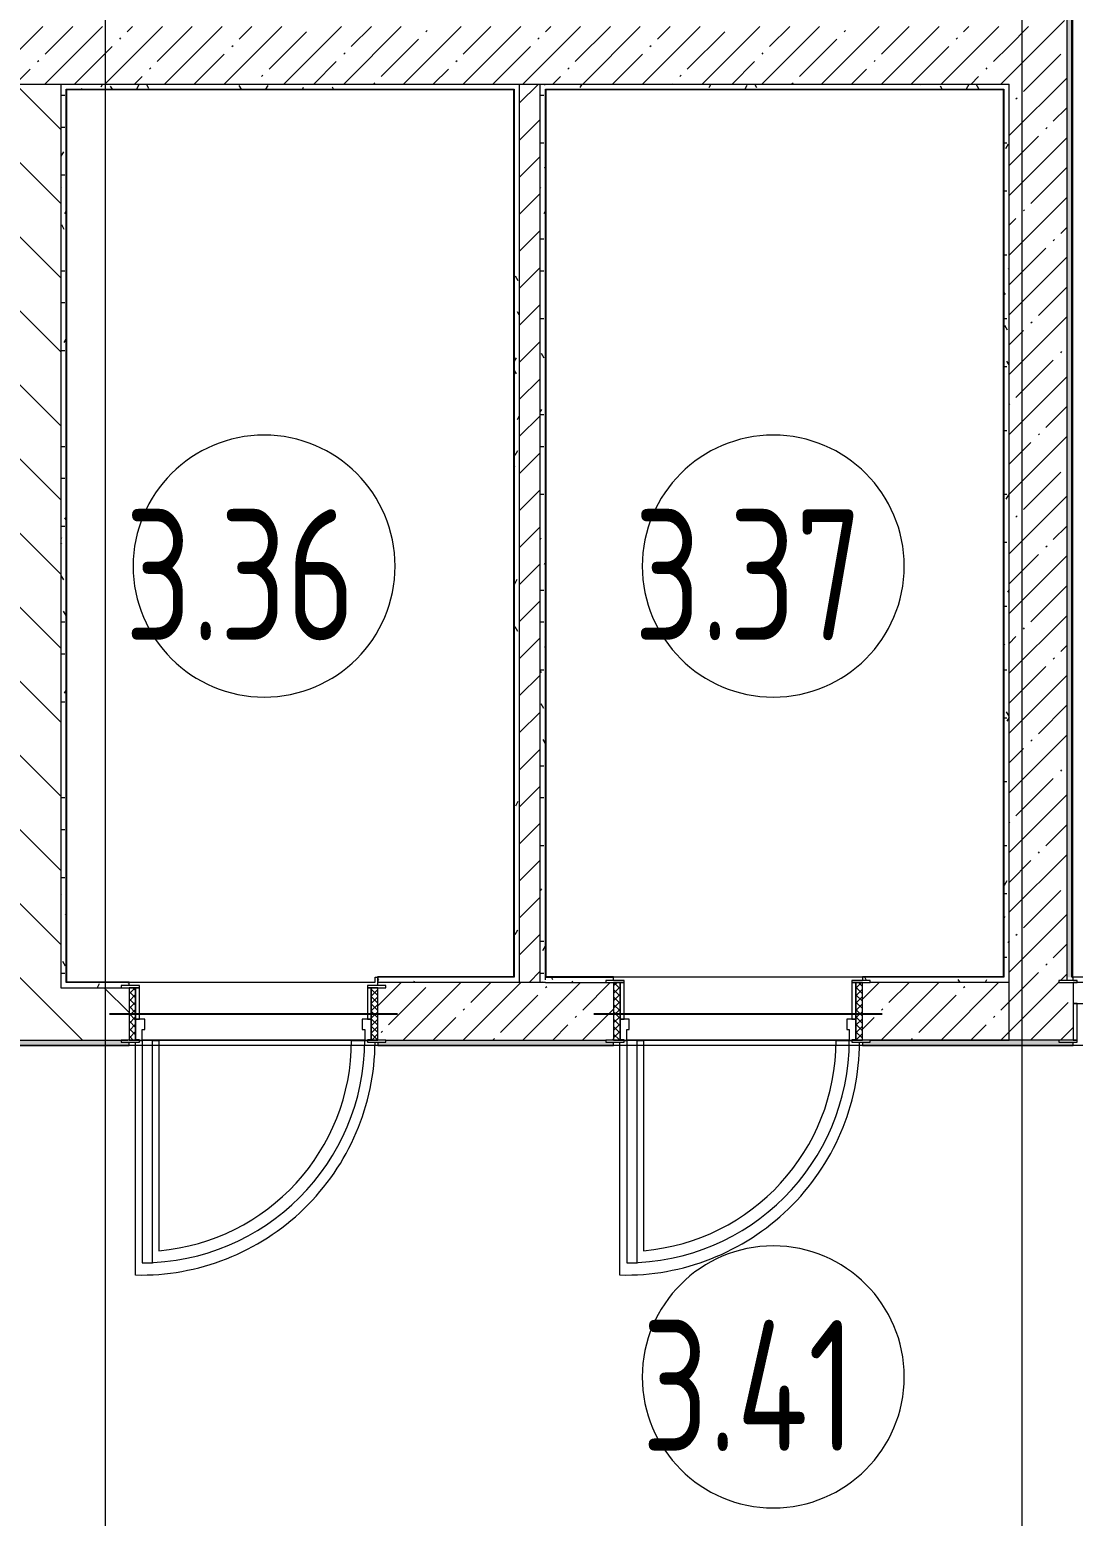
# Model space of a CAD drawing. Header units: millimetres. Extents: x -1113 to 415037, y -3642 to 354837.
# Drawn here: x 378298 to 382282, y 11582 to 17257 of the extents above; entities that cross this region are included whole.
import ezdxf

# ---------------------------------------------------------------- set-up
doc = ezdxf.new("R2010")
doc.units = ezdxf.units.MM
for name, color, linetype, lineweight in [('A-AREA-BNDY', 7, 'Continuous', 5), ('A-AREA-IDEN', 7, 'Continuous', 9), ('A-DOOR-2', 7, 'Continuous', 5), ('A-DOOR-FRAM-2', 7, 'Continuous', 5), ('A-FLOR', 7, 'Continuous', 9), ('A-WALL', 7, 'Continuous', 5), ('I-WALL', 7, 'Continuous', 5), ('Оси', 7, 'Continuous', 9)]:
    doc.layers.add(name, color=color, linetype=linetype, lineweight=lineweight)
for name, color, linetype, lineweight, true_color in [('A-DOOR-1', 7, 'Continuous', 5, 0xc0c0c0), ('A-DOOR-FRAM-1', 7, 'Continuous', 5, 0xc0c0c0), ('A-WALL-1', 9, 'Continuous', 5, 0x808080), ('A-WALL-FNSH-1', 9, 'Continuous', 5, 0x808080)]:
    doc.layers.add(name, color=color, linetype=linetype, lineweight=lineweight, true_color=true_color)
doc.styles.add('СПДС', font='ГОСТ тип А.ttf', dxfattribs={"width": 0.9})
pattern_1 = [(45, (289227.4, 1e-08), (-114.04925, 114.04925), []), (45, (289341.45, 1e-08), (-114.04925, 114.04925), [201.612, -40.322, 6.706, -33.617])]
pattern_2 = [(135, (289227.4, 1e-08), (-141.42136, -141.42136), [])]
pattern_3 = [(0, (289227.4, 1e-08), (243.84, 60.96), [20.117, -162.763, 20.117, -162.763, -975.36]), (0, (289227.4, 1e-08), (243.84, 60.96), [-365.76, 20.117, -345.643, 20.117, -162.763, -426.72]), (0, (289227.4, 1e-08), (243.84, 60.96), [-914.4, 20.117, -101.803, 20.117, -284.683]), (120, (289318.84, 30.48), (-174.71291, 180.691634), [20.117, -162.763, 20.117, -162.763, -975.36]), (120, (289318.84, 30.48), (-174.71291, 180.691634), [-365.76, 20.117, -345.643, 20.117, -162.763, -426.72]), (120, (289318.84, 30.48), (-174.71291, 180.691634), [-914.4, 20.117, -101.803, 20.117, -284.683]), (240, (289349.32, 152.4), (-69.12709, -241.651634), [20.117, -162.763, 20.117, -162.763, -975.36]), (240, (289349.32, 152.4), (-69.12709, -241.651634), [-365.76, 20.117, -345.643, 20.117, -162.763, -426.72]), (240, (289349.32, 152.4), (-69.12709, -241.651634), [-914.4, 20.117, -101.803, 20.117, -284.683])]

# ---------------------------------------------------------------- blocks, each defined once
blk = doc.blocks.new('110_Дверь_СКБ_2Ст - Д-1_л_Лестничная клетка EIS60 2-32142534-Объем проектирования 3 этажа')
at = {"layer": 'A-DOOR-1'}
for p, q in [((662.5, 1010), (612.5, 1010)), ((612.5, 1010), (612.5, 110)), ((662.5, 110), (662.5, 1010)), ((-637.5, 510), (-637.5, 110)), ((-587.5, 510), (-637.5, 510)), ((-587.5, 110), (-587.5, 510)), ((-637.5, 110), (-587.5, 110)), ((612.5, 110), (662.5, 110))]:
    blk.add_line(p, q, dxfattribs=at)
for centre, radius, start, end in [((662.5, 110), 900, 90, 180), ((-637.5, 110), 400, 360, 90)]:
    blk.add_arc(centre, radius, start, end, dxfattribs=at)
at = {"layer": 'A-DOOR-FRAM-1'}
for p, q in [((-672.5, 118), (-742.5, 118)), ((-742.5, 118), (-742.5, 110)), ((-672.5, 110), (-672.5, 118)), ((767.5, 118), (697.5, 118)), ((697.5, 118), (697.5, 110)), ((767.5, 110), (767.5, 118)), ((-742.5, 110), (-672.5, 110)), ((-637.5, 110), (-687.5, 110)), ((-687.5, 110), (-687.5, 30)), ((-637.5, 60), (-637.5, 110)), ((-627.5, 60), (-637.5, 60)), ((-627.5, 30), (-627.5, 60)), ((662.5, 60), (652.5, 60)), ((652.5, 60), (652.5, 30)), ((662.5, 110), (662.5, 60)), ((712.5, 110), (662.5, 110)), ((697.5, 110), (767.5, 110)), ((712.5, 30), (712.5, 110)), ((-687.5, 30), (-627.5, 30)), ((-672.5, 30), (-687.5, 30)), ((-687.5, 30), (-687.5, -110)), ((-672.5, -110), (-672.5, 30)), ((652.5, 30), (712.5, 30)), ((712.5, 30), (697.5, 30)), ((697.5, 30), (697.5, -110)), ((712.5, -110), (712.5, 30)), ((-672.5, -110), (-742.5, -110)), ((-742.5, -110), (-742.5, -118)), ((-687.5, -110), (-672.5, -110)), ((-672.5, -118), (-672.5, -110)), ((697.5, -110), (712.5, -110)), ((767.5, -110), (697.5, -110)), ((697.5, -110), (697.5, -118)), ((767.5, -118), (767.5, -110)), ((-742.5, -118), (-672.5, -118)), ((697.5, -118), (767.5, -118))]:
    blk.add_line(p, q, dxfattribs=at)
blk = doc.blocks.new('110_Дверь_СКБ_1Ст_Внутренняя1 - Д-8 950x2100h_охрана-32352528-Объем проектирования 3 этажа')
at = {"layer": 'A-DOOR-2'}
h = blk.add_hatch(dxfattribs=at)
h.set_pattern_fill('FP_88', color=256, style=0, pattern_type=2)
h.set_pattern_definition([(135, (1826.41, 174.685), (-14.14214, -14.14214), []), (225, (1826.41, 174.685), (14.14214, -14.14214), [])])
h.paths.add_polyline_path([(487.5, 110), (462.5, 109.4), (462.5, -110), (487.5, -110)])
at = {"layer": 'A-DOOR-FRAM-2'}
h = blk.add_hatch(dxfattribs=at)
h.set_pattern_fill('FP_89', color=256, style=0, pattern_type=2)
h.set_pattern_definition([(45, (-296.384, 174.685), (-14.1421, 14.1421), []), (135, (-296.384, 174.685), (-14.1421, -14.1421), [])])
h.paths.add_polyline_path([(-437.5, 110), (-462.5, 110), (-462.5, -110), (-437.5, -109.1), (-437.5, 103.9)])
at = {"layer": 'A-DOOR-1'}
for p, q in [((437.5, 960), (397.5, 960)), ((397.5, 960), (397.5, 110)), ((437.5, 110), (437.5, 960)), ((397.5, 110), (437.5, 110))]:
    blk.add_line(p, q, dxfattribs=at)
blk.add_arc((437.5, 110), 850, 90, 180, dxfattribs=at)
at = {"layer": 'A-DOOR-FRAM-1'}
for p, q in [((-422.5, 118), (-492.5, 118)), ((-492.5, 118), (-492.5, 110)), ((-422.5, 110), (-422.5, 118)), ((517.5, 118), (447.5, 118)), ((447.5, 118), (447.5, 110)), ((517.5, 110), (517.5, 118)), ((-492.5, 110), (-422.5, 110)), ((-437.5, 110), (-462.5, 110)), ((-462.5, 110), (-462.5, -110)), ((-412.5, 110), (-437.5, 110)), ((-437.5, 110), (-437.5, 30)), ((-437.5, -110), (-437.5, 110)), ((-422.5, 110), (-437.5, 110)), ((-437.5, 110), (-437.5, 109)), ((-437.5, 109), (-422.5, 109)), ((-422.5, 109), (-422.5, 110)), ((-412.5, 70), (-412.5, 110)), ((-402.5, 70), (-412.5, 70)), ((-402.5, 30), (-402.5, 70)), ((437.5, 70), (427.5, 70)), ((427.5, 70), (427.5, 30)), ((437.5, 110), (437.5, 70)), ((462.5, 110), (437.5, 110)), ((462.5, 110), (447.5, 110)), ((447.5, 110), (447.5, 109)), ((447.5, 110), (517.5, 110)), ((447.5, 109), (462.5, 109)), ((462.5, 30), (462.5, 110)), ((487.5, 110), (462.5, 110)), ((462.5, 110), (462.5, -110)), ((462.5, 109), (462.5, 110)), ((487.5, -110), (487.5, 110)), ((-437.5, 30), (-402.5, 30)), ((-422.5, 30), (-437.5, 30)), ((-437.5, 30), (-437.5, -110)), ((-422.5, -110), (-422.5, 30)), ((427.5, 30), (462.5, 30)), ((462.5, 30), (447.5, 30)), ((447.5, 30), (447.5, -110)), ((462.5, -110), (462.5, 30)), ((-422.5, -110), (-492.5, -110)), ((-492.5, -110), (-492.5, -118)), ((-462.5, -110), (-437.5, -110)), ((-437.5, -110), (-422.5, -110)), ((-422.5, -118), (-422.5, -110)), ((447.5, -110), (462.5, -110)), ((517.5, -110), (447.5, -110)), ((447.5, -110), (447.5, -118)), ((462.5, -110), (487.5, -110)), ((517.5, -118), (517.5, -110)), ((-492.5, -118), (-422.5, -118)), ((447.5, -118), (517.5, -118))]:
    blk.add_line(p, q, dxfattribs=at)
blk = doc.blocks.new('110_Дверь_СКБ_1Ст_Внутренняя1 - Д-8 950x2100h_охрана-V568-Объем проектирования 3 этажа')
at = {"layer": 'A-DOOR-2'}
h = blk.add_hatch(dxfattribs=at)
h.set_pattern_fill('FP_33', color=256, style=0, pattern_type=2)
h.set_pattern_definition([(135, (1826.41, 164.685), (-14.14214, -14.14214), []), (225, (1826.41, 164.685), (14.14214, -14.14214), [])])
h.paths.add_polyline_path([(487.5, 100), (462.5, 99.6), (462.5, -100), (487.5, -100)])
at = {"layer": 'A-DOOR-FRAM-2'}
h = blk.add_hatch(dxfattribs=at)
h.set_pattern_fill('FP_34', color=256, style=0, pattern_type=2)
h.set_pattern_definition([(45, (-296.384, 164.685), (-14.1421, 14.1421), []), (135, (-296.384, 164.685), (-14.1421, -14.1421), [])])
h.paths.add_polyline_path([(-462.5, 100), (-462.5, -100), (-437.5, -100), (-437.5, 100)])
at = {"layer": 'A-DOOR-1'}
for p, q in [((437.5, 950), (397.5, 950)), ((397.5, 950), (397.5, 100)), ((437.5, 100), (437.5, 950)), ((397.5, 100), (437.5, 100))]:
    blk.add_line(p, q, dxfattribs=at)
blk.add_arc((437.5, 100), 850, 90, 180, dxfattribs=at)
at = {"layer": 'A-DOOR-FRAM-1'}
for p, q in [((-422.5, 108), (-492.5, 108)), ((-492.5, 108), (-492.5, 100)), ((-492.5, 100), (-422.5, 100)), ((-437.5, 100), (-462.5, 100)), ((-462.5, 100), (-462.5, -100)), ((-412.5, 100), (-437.5, 100)), ((-437.5, 100), (-437.5, 20)), ((-437.5, -100), (-437.5, 100)), ((-422.5, 100), (-437.5, 100)), ((-437.5, 100), (-437.5, 99)), ((-437.5, 99), (-422.5, 99)), ((-422.5, 100), (-422.5, 108)), ((-422.5, 99), (-422.5, 100)), ((-412.5, 60), (-412.5, 100)), ((-402.5, 60), (-412.5, 60)), ((-402.5, 20), (-402.5, 60)), ((437.5, 60), (427.5, 60)), ((427.5, 60), (427.5, 20)), ((437.5, 100), (437.5, 60)), ((462.5, 100), (437.5, 100)), ((517.5, 108), (447.5, 108)), ((447.5, 108), (447.5, 100)), ((462.5, 100), (447.5, 100)), ((447.5, 100), (447.5, 99)), ((447.5, 100), (517.5, 100)), ((447.5, 99), (462.5, 99)), ((462.5, 20), (462.5, 100)), ((487.5, 100), (462.5, 100)), ((462.5, 100), (462.5, -100)), ((462.5, 99), (462.5, 100)), ((487.5, -100), (487.5, 100)), ((517.5, 100), (517.5, 108)), ((-437.5, 20), (-402.5, 20)), ((-422.5, 20), (-437.5, 20)), ((-437.5, 20), (-437.5, -100)), ((-422.5, -100), (-422.5, 20)), ((427.5, 20), (462.5, 20)), ((462.5, 20), (447.5, 20)), ((447.5, 20), (447.5, -100)), ((462.5, -100), (462.5, 20)), ((-422.5, -100), (-492.5, -100)), ((-492.5, -100), (-492.5, -108)), ((-492.5, -108), (-422.5, -108)), ((-462.5, -100), (-437.5, -100)), ((-437.5, -100), (-422.5, -100)), ((-422.5, -108), (-422.5, -100)), ((447.5, -100), (462.5, -100)), ((517.5, -100), (447.5, -100)), ((447.5, -100), (447.5, -108)), ((447.5, -108), (517.5, -108)), ((462.5, -100), (487.5, -100)), ((517.5, -108), (517.5, -100))]:
    blk.add_line(p, q, dxfattribs=at)
blk = doc.blocks.new('Марка_Помещения - Номер-25198446-Объем проектирования 3 этажа')
at = {"layer": 'A-AREA-IDEN'}
for start, end in [(360, 180), (180, 360)]:
    blk.add_arc((0, 0), 2.5, start, end, dxfattribs=at)

msp = doc.modelspace()

# ---------------------------------------------------------------- hatches: boundary and pattern name
at = {"layer": 'I-WALL'}
h = msp.add_hatch(dxfattribs=at)
h.set_pattern_fill('FP_191', color=256, style=0, pattern_type=2)
h.set_pattern_definition(pattern_3)
h.paths.add_polyline_path([(382277.4, 13640), (382276.4, 21130), (382257.4, 21150), (382257.4, 13640)])
h.paths.add_polyline_path([(382277.4, 21130), (382277.4, 21150), (382257.4, 21150), (382271.3, 21136.1)])
h = msp.add_hatch(dxfattribs=at)
h.set_pattern_fill('FP_1', color=256, style=0, pattern_type=2)
h.set_pattern_definition(pattern_1)
h.paths.add_polyline_path([(382037.5, 13620), (382227.4, 13620), (382227.4, 13628), (382257.4, 13628), (382257.4, 17270), (382237.8, 17323.3), (382198.7, 17270), (382037.4, 17270), (382037.4, 13620)])
h = msp.add_hatch(dxfattribs=at)
h.set_pattern_fill('FP_1', color=256, style=0, pattern_type=2)
h.set_pattern_definition(pattern_1)
h.paths.add_polyline_path([(375721.9, 17050), (382037.4, 17050), (382037.4, 17270), (375717.4, 17270), (375717.4, 17050)])
h = msp.add_hatch(dxfattribs=at)
h.set_pattern_fill('FP_23', color=256, style=0, pattern_type=2)
h.set_pattern_definition(pattern_2)
h.paths.add_polyline_path([(378417.4, 13600), (378417.4, 17050), (378217.4, 17050), (378217.4, 13600)])
h = msp.add_hatch(dxfattribs=at)
h.set_pattern_fill('FP_191', color=256, style=0, pattern_type=2)
h.set_pattern_definition(pattern_3)
h.paths.add_polyline_path([(380167.4, 17050), (378417.4, 17050), (378438.4, 17030), (380147.4, 17031)])
h.paths.add_polyline_path([(380167.4, 17030), (380167.4, 17050), (380147.4, 17030)])
h.paths.add_polyline_path([(378437.4, 17030), (378417.4, 17050), (378417.4, 17030)])
h = msp.add_hatch(dxfattribs=at)
h.set_pattern_fill('FP_191', color=256, style=0, pattern_type=2)
h.set_pattern_definition(pattern_3)
h.paths.add_polyline_path([(378417.4, 13600), (378437.4, 13600), (378437.4, 17030), (378417.4, 17030), (378417.4, 13620)])
h = msp.add_hatch(dxfattribs=at)
h.set_pattern_fill('FP_191', color=256, style=0, pattern_type=2)
h.set_pattern_definition(pattern_3)
h.paths.add_polyline_path([(380167.4, 13640), (380167.4, 17030), (380147.4, 17030), (380147.4, 13641)])
h = msp.add_hatch(dxfattribs=at)
h.set_pattern_fill('FP_22', color=256, style=0, pattern_type=2)
h.set_pattern_definition([(45, (289227.4, 1e-08), (-70.71068, 70.71068), [])])
h.paths.add_polyline_path([(380230.9, 13620), (380247.4, 13620), (380247.4, 17050), (380167.4, 17050), (380167.4, 13620)])
h = msp.add_hatch(dxfattribs=at)
h.set_pattern_fill('FP_191', color=256, style=0, pattern_type=2)
h.set_pattern_definition(pattern_3)
h.paths.add_polyline_path([(380247.4, 13620), (380267.4, 13620), (380266.4, 17030), (380247.4, 17050), (380247.4, 13630)])
h.paths.add_polyline_path([(380267.4, 17030), (380267.4, 17050), (380247.4, 17050), (380253.1, 17044.3)])
h = msp.add_hatch(dxfattribs=at)
h.set_pattern_fill('FP_191', color=256, style=0, pattern_type=2)
h.set_pattern_definition(pattern_3)
h.paths.add_polyline_path([(380415.6, 17030), (382017.4, 17030), (382017.3, 17050), (380267.4, 17050), (380267.4, 17030), (380393.8, 17030)])
h = msp.add_hatch(dxfattribs=at)
h.set_pattern_fill('FP_191', color=256, style=0, pattern_type=2)
h.set_pattern_definition(pattern_3)
h.paths.add_polyline_path([(382037.4, 13640), (382037.4, 17030), (382017.4, 17029), (382017.4, 13641)])
h.paths.add_polyline_path([(382037.4, 17030), (382037.4, 17050), (382017.4, 17050), (382017.4, 17030), (382022.7, 17030)])
h = msp.add_hatch(dxfattribs=at)
h.set_pattern_fill('FP_191', color=256, style=0, pattern_type=2)
h.set_pattern_definition(pattern_3)
h.paths.add_polyline_path([(379627.4, 13620), (380167.4, 13620), (380167.4, 13640), (379627.4, 13640)])
h = msp.add_hatch(dxfattribs=at)
h.set_pattern_fill('FP_191', color=256, style=0, pattern_type=2)
h.set_pattern_definition(pattern_3)
h.paths.add_polyline_path([(381862.6, 13620), (382037.4, 13620), (382037.4, 13640), (381477.4, 13640), (381477.4, 13628), (381507.4, 13628), (381507.4, 13620), (381833.3, 13620)])
h.paths.add_polyline_path([(380267.4, 13620), (380497.4, 13622.3), (380497.4, 13628), (380527.4, 13630), (380526.6, 13640), (380268.4, 13640), (380267.9, 13630)])
h = msp.add_hatch(dxfattribs=at)
h.set_pattern_fill('FP_191', color=256, style=0, pattern_type=2)
h.set_pattern_definition(pattern_3)
h.paths.add_polyline_path([(383805.2, 13620), (383807.4, 13620), (383807.4, 13640), (383682.4, 13640), (383682.4, 13628), (383737.4, 13628), (383737.4, 13620), (383787.4, 13620)])
h.paths.add_polyline_path([(382280.4, 13628), (382277.4, 13640), (382257.4, 13640), (382257.4, 13628), (382277.4, 13628)])
h.paths.add_polyline_path([(382280.8, 13628), (382282.4, 13628), (382282.4, 13640), (382278.4, 13640)])
h = msp.add_hatch(dxfattribs=at)
h.set_pattern_fill('FP_23', color=256, style=0, pattern_type=2)
h.set_pattern_definition(pattern_2)
h.paths.add_polyline_path([(378637.4, 13400), (378677.4, 13400), (378677.4, 13600), (377427.4, 13600), (377427.4, 13400), (378601, 13400)])
h.paths.add_polyline_path([(376545.8, 13400), (376727.4, 13400), (376727.4, 13600), (376545.8, 13600), (376545.8, 13480)])
h.paths.add_polyline_path([(374248.1, 13400), (374337.4, 13400), (374337.4, 13600), (374197.4, 13600), (374197.4, 13400), (374217.4, 13400)])
h.paths.add_polyline_path([(375497.4, 13400), (375845.8, 13400), (375845.8, 13600), (375287.4, 13600), (375287.4, 13400), (375317.4, 13400)])
h = msp.add_hatch(dxfattribs=at)
h.set_pattern_fill('FP_191', color=256, style=0, pattern_type=2)
h.set_pattern_definition(pattern_3)
h.paths.add_polyline_path([(378637.4, 13600), (378647.4, 13600), (378647.4, 13608), (378677.4, 13608), (378677.4, 13620), (378438.4, 13620), (378437.4, 13600), (378601.9, 13600)])
h = msp.add_hatch(dxfattribs=at)
h.set_pattern_fill('FP_1', color=256, style=0, pattern_type=2)
h.set_pattern_definition(pattern_1)
h.paths.add_polyline_path([(380161.8, 13400), (380527.4, 13400), (380527.4, 13620), (379627.4, 13620), (379627.4, 13608), (379657.4, 13608), (379657.4, 13600), (379627.4, 13600), (379627.4, 13400), (380147.4, 13400)])
h.paths.add_polyline_path([(381862.6, 13400), (382037.4, 13400), (382037.4, 13620), (381477.4, 13620), (381477.4, 13400), (381615, 13400)])
h = msp.add_hatch(dxfattribs=at)
h.set_pattern_fill('FP_1', color=256, style=0, pattern_type=2)
h.set_pattern_definition(pattern_1)
h.paths.add_polyline_path([(383737.4, 13400), (384027.4, 13400), (384027.4, 13620), (383682.4, 13620), (383682.4, 13400), (383717.4, 13400)])
h.paths.add_polyline_path([(382282.4, 13400), (382281, 13620), (382037.4, 13620), (382037.4, 13400), (382257.4, 13400)])
h = msp.add_hatch(dxfattribs=at)
h.set_pattern_fill('FP_191', color=256, style=0, pattern_type=2)
h.set_pattern_definition(pattern_3)
h.paths.add_polyline_path([(386747.4, 13380), (387027.4, 13380), (387027.4, 13400), (386747.4, 13400)])
h.paths.add_polyline_path([(386047.4, 13380), (386047.4, 13400), (385877.4, 13400), (385877.4, 13392), (385822.4, 13392), (385823.8, 13380), (386040.1, 13380)])
h.paths.add_polyline_path([(382017.4, 13380), (382282.4, 13380), (382282.4, 13392), (382227.4, 13392), (382227.4, 13400), (381507.4, 13400), (381507.4, 13392), (381477.4, 13392), (381477.4, 13380), (381862.6, 13380)])
h.paths.add_polyline_path([(383888, 13380), (384422.4, 13380), (384422.4, 13392), (384367.4, 13392), (384367.4, 13400), (383737.4, 13400), (383737.4, 13392), (383682.4, 13392), (383683.8, 13380), (383807.4, 13380)])
h.paths.add_polyline_path([(380527.4, 13380), (380527.4, 13392), (380497.4, 13392), (380497.4, 13400), (379657.4, 13400), (379657.4, 13392), (379627.4, 13392), (379627.4, 13380), (380497.4, 13380)])
h.paths.add_polyline_path([(378637.4, 13380), (378677.4, 13380), (378677.4, 13392), (378647.4, 13392), (378647.4, 13400), (377427.4, 13400), (377427.4, 13380), (378601, 13380)])
h.paths.add_polyline_path([(374218.4, 13380), (374337.4, 13380), (374337.4, 13392), (374307.4, 13392), (374307.4, 13400), (374217.4, 13400), (374218.1, 13386.3)])
h.paths.add_polyline_path([(376727.4, 13380), (376727.4, 13400), (376545.8, 13400), (376545.8, 13380), (376677.4, 13380)])
h.paths.add_polyline_path([(375287.4, 13380), (375845.8, 13380), (375845.8, 13400), (375317.4, 13400), (375317.4, 13392), (375287.4, 13392)])

# ---------------------------------------------------------------- linework, layer by layer
for points in [[(378602.4, 13500), (379702.4, 13500)], [(380452.4, 13500), (381552.4, 13500)]]:
    msp.add_lwpolyline(points)
at = {"layer": 'A-AREA-BNDY', "flags": 128}
for points in [[(384437.4, 21150), (382587.4, 21150), (382587.4, 21129), (382557.9, 21129), (382279.9, 21129), (382279.9, 13641), (383785.4, 13641), (383785.4, 17771), (384715.4, 17771), (389786.4, 17771), (389786.4, 20725), (388307.4, 20725), (388307.4, 20800), (388307.4, 21129), (385837.4, 21129), (385837.4, 21150)], [(379617.4, 13621), (379617.4, 13640), (379626.9, 13640), (379626.9, 13641), (380146.4, 13641), (380146.4, 17029), (378438.4, 17029), (378438.4, 13621)], [(382016.4, 17029), (380268.4, 17029), (380268.4, 13641), (382016.4, 13641)], [(374218.4, 10620), (378430.9, 10620), (378430.9, 10621), (386625.4, 10621), (386625.4, 11341), (387706.4, 11341), (387706.4, 13379), (374218.4, 13379)]]:
    msp.add_lwpolyline(points, close=True, dxfattribs=at)
at = {"layer": 'A-FLOR'}
for p, q in [((382277.4, 13640), (382277.4, 21129)), ((378437.4, 13620), (378437.4, 17030)), ((380147.4, 17030), (380147.4, 13641)), ((380267.4, 17030), (382017.4, 17030)), ((380267.4, 13630), (380267.4, 17029)), ((382017.4, 17029), (382017.4, 13641)), ((379627.4, 13640), (379627.4, 13620)), ((380147.4, 13640), (379627.4, 13640)), ((381477.4, 13640), (381477.4, 13628)), ((382017.4, 13640), (381477.4, 13640)), ((378672.4, 13620), (378438.4, 13620)), ((378055.4, 13400), (378672.4, 13400)), ((378717.4, 13397.9), (378727.4, 13397.9)), ((378727.4, 13400), (379577.4, 13400)), ((379577.4, 13400), (378727.4, 13400)), ((378767.4, 13397.9), (378791.8, 13397.9)), ((378791.8, 13397.9), (378791.8, 12595.9)), ((379526.8, 13397.9), (379587.4, 13397.9)), ((379657.4, 13400), (380497.4, 13400)), ((380567.4, 13397.9), (380577.4, 13397.9)), ((380577.4, 13400), (381427.4, 13400)), ((381427.4, 13400), (380577.4, 13400)), ((380617.4, 13397.9), (380641.8, 13397.9)), ((380641.8, 13397.9), (380641.8, 12595.9)), ((381376.8, 13397.9), (381437.4, 13397.9)), ((378701.8, 12503.1), (378701.8, 13392)), ((380551.8, 12503.1), (380551.8, 13392))]:
    msp.add_line(p, q, dxfattribs=at)
for centre, radius, start, end in [((378721.8, 13397.9), 805, 274.9885, 360), ((378721.8, 13397.9), 805, 274.9885, 360), ((380571.8, 13397.9), 805, 274.9885, 360), ((380571.8, 13397.9), 805, 274.9885, 360), ((378721.8, 13397.9), 895, 268.7195, 359.6226), ((378721.8, 13397.9), 895, 268.7195, 359.6226), ((380571.8, 13397.9), 895, 268.7195, 359.6226), ((380571.8, 13397.9), 895, 268.7195, 359.6226)]:
    msp.add_arc(centre, radius, start, end, dxfattribs=at)
at = {"layer": 'A-WALL'}
for p, q in [((382257.4, 17350), (382257.4, 13628)), ((378417.4, 17050), (378417.4, 13600)), ((378437.4, 17030), (380147.4, 17030)), ((380167.4, 17050), (380167.4, 13620)), ((380267.4, 17029), (380267.4, 17030)), ((382017.4, 17030), (382017.4, 13640)), ((382037.4, 13400), (382037.4, 17050)), ((380147.4, 13641), (380147.4, 13640)), ((380267.4, 13640), (380527.4, 13640)), ((378417.4, 13600), (378647.4, 13600)), ((378438.4, 13620), (378437.4, 13620)), ((378672.4, 13620), (378677.4, 13620)), ((380267.4, 13620), (380497.4, 13620)), ((382037.4, 13620), (381507.4, 13620))]:
    msp.add_line(p, q, dxfattribs=at)
at = {"layer": 'A-WALL-1'}
for p, q in [((375717.4, 17050), (382037.4, 17050)), ((380247.4, 13620), (380247.4, 17050)), ((379627.4, 13640), (379627.4, 13620)), ((380527.4, 13628), (380527.4, 13640)), ((382278.4, 13640), (382277.4, 13640)), ((382282.4, 13628), (382282.4, 13640)), ((378677.4, 13608), (378677.4, 13620)), ((380267.4, 13620), (379626.4, 13620)), ((379626.4, 13620), (379626.4, 13608)), ((377427.4, 13400), (378647.4, 13400)), ((379657.4, 13400), (380497.4, 13400)), ((381507.4, 13400), (382037.4, 13400)), ((382227.4, 13400), (381507.4, 13400)), ((382037.4, 13400), (382037.4, 13400)), ((377427.4, 13380), (378677.4, 13380)), ((378677.4, 13380), (378677.4, 13392)), ((379627.4, 13392), (379627.4, 13380)), ((379627.4, 13380), (380527.4, 13380)), ((380527.4, 13380), (380527.4, 13392)), ((381477.4, 13392), (381477.4, 13380)), ((381477.4, 13380), (382282.4, 13380)), ((382282.4, 13380), (382282.4, 13392))]:
    msp.add_line(p, q, dxfattribs=at)
at = {"layer": 'A-WALL-FNSH-1'}
for p, q in [((382278.4, 13641), (382278.4, 21129)), ((378438.4, 13621), (378438.4, 17029)), ((378438.4, 17029), (380146.4, 17029)), ((380146.4, 17029), (380146.4, 13641)), ((380268.4, 17029), (382016.4, 17029)), ((380268.4, 13641), (380268.4, 17029)), ((382016.4, 17029), (382016.4, 13641)), ((379626.4, 13641), (379626.4, 13620)), ((380146.4, 13641), (379626.4, 13641)), ((380527.4, 13641), (380268.4, 13641)), ((380527.4, 13640), (380527.4, 13641)), ((382016.4, 13641), (381477.4, 13641)), ((381477.4, 13641), (381477.4, 13640)), ((382282.4, 13641), (382278.4, 13641)), ((382278.4, 13640), (382282.4, 13640)), ((382282.4, 13640), (382282.4, 13641)), ((378677.4, 13621), (378438.4, 13621)), ((378677.4, 13620), (378677.4, 13621)), ((377427.4, 13379), (378677.4, 13379)), ((378677.4, 13379), (378677.4, 13380)), ((379627.4, 13380), (379627.4, 13379)), ((379627.4, 13379), (380527.4, 13379)), ((380527.4, 13379), (380527.4, 13380)), ((381477.4, 13380), (381477.4, 13379)), ((381477.4, 13379), (382282.4, 13379)), ((382282.4, 13379), (382282.4, 13380))]:
    msp.add_line(p, q, dxfattribs=at)
at = {"layer": 'I-WALL'}
for p, q in [((382278.9, 13640), (382278.9, 21129)), ((382279.9, 21129), (382279.9, 13640))]:
    msp.add_line(p, q, dxfattribs=at)
at = {"layer": 'Оси'}
for points in [[(378587.4, -1906.3), (378587.4, 3093.7), (378587.4, 16915.1), (378587.4, 21915.1)], [(382087.4, -1906.3), (382087.4, 3093.7), (382087.4, 16915.1), (382087.4, 21915.1)]]:
    msp.add_lwpolyline(points, dxfattribs=at)

# ---------------------------------------------------------------- block references
at = {"layer": 'A-AREA-IDEN', "xscale": 199.9999999999999, "yscale": 199.9999999999999, "zscale": 199.9999999999999}
for p in [(379193.2, 15209.6), (381137.1, 15209.6), (381137.1, 12113.9)]:
    msp.add_blockref('Марка_Помещения - Номер-25198446-Объем проектирования 3 этажа', p, dxfattribs=at)
at = {"layer": 'A-DOOR-1'}
msp.add_blockref('110_Дверь_СКБ_2Ст - Д-1_л_Лестничная клетка EIS60 2-32142534-Объем проектирования 3 этажа', (382969.9, 13510), dxfattribs=at)
at = {"layer": 'A-DOOR-1', "rotation": 180}
for name, p in [('110_Дверь_СКБ_1Ст_Внутренняя1 - Д-8 950x2100h_охрана-32352528-Объем проектирования 3 этажа', (381014.9, 13510)), ('110_Дверь_СКБ_1Ст_Внутренняя1 - Д-8 950x2100h_охрана-V568-Объем проектирования 3 этажа', (379164.9, 13500))]:
    msp.add_blockref(name, p, dxfattribs=at)

# ---------------------------------------------------------------- texts
at = {"layer": 'A-AREA-IDEN', "char_height": 500, "attachment_point": 1, "style": 'СПДС'}
for s, insert, width in [('3.36', (378661.7, 15426.7), 1327.594), ('3.37', (380605.7, 15426.7), 1327.594), ('3.41', (380635.4, 12331), 1255.443)]:
    msp.add_mtext(s, dxfattribs=dict(at, insert=insert, width=width))

doc.saveas('drawing.dxf')
